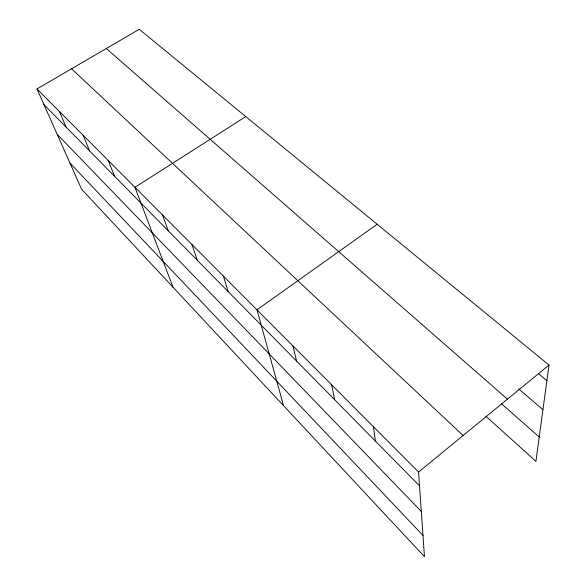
<?xml version="1.0" encoding="UTF-8"?>
<svg xmlns="http://www.w3.org/2000/svg" width="586" height="586" viewBox="0 0 586 586"><rect width="100%" height="100%" fill="white"/><g stroke="black" fill="none" stroke-linecap="round" stroke-linejoin="round"><path stroke-width="0.88" d="M36.991 88.933L418.558 472.06L424.476 556.7L81.622 189.263L36.991 88.933L139.248 29.3L549.009 365.063L535.919 461.38L485.875 416.17M418.558 472.06L549.009 365.063M377.179 224.262L256.968 309.811L283.521 405.629M245.783 116.592L134.956 187.293L173.009 287.199M538.541 373.729L546.885 380.673M518.632 388.848L542.944 409.702M106.3 48.513L507.454 399.147M501.572 403.827L539.23 437.039M71.543 68.782L463.13 435.501M43.972 104.616L419.517 485.867M57.201 134.362L421.312 511.453M69.983 163.084L422.989 535.436M59.369 111.399L66.159 127.14M83.066 135.198L89.643 150.983M108.22 160.447L114.534 176.254M162.571 215.025L168.241 230.774M191.981 244.56L197.255 260.228M223.383 276.087L228.181 291.623M292.985 345.974L296.604 361.086M331.705 384.856L334.569 399.63M373.436 426.755L375.428 441.112"/></g></svg>
